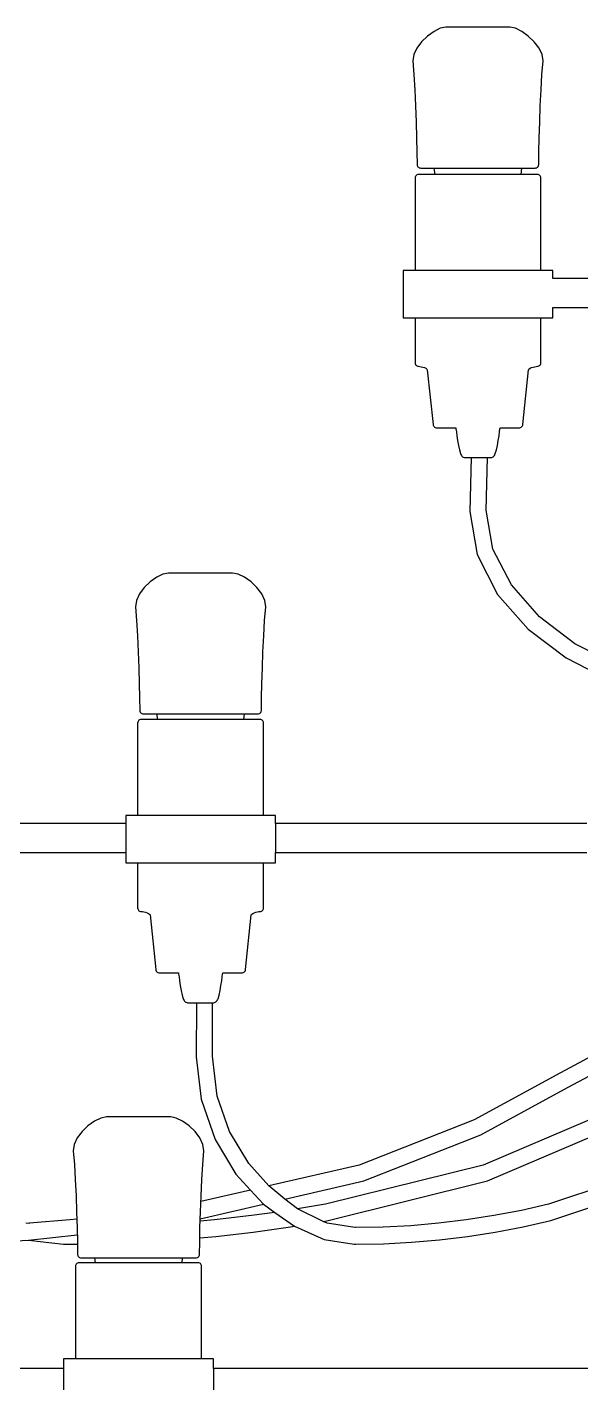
# Model space of a CAD drawing. Header units: millimetres. Extents: x 112 to 8820, y -2365 to 5002.
# Drawn here: x 3108.3 to 3225.1, y -683.1 to -396.8 of the extents above; entities that cross this region are included whole.
import ezdxf

# ---------------------------------------------------------------- set-up
doc = ezdxf.new("R2010")
doc.units = ezdxf.units.MM

# ---------------------------------------------------------------- blocks, each defined once
blk = doc.blocks.new('2097-50_EL_lateral')
for p, q in [((-22.432, -77.242), (-22.557, -77.363)), ((-22.296, -77.144), (-22.432, -77.242)), ((-22.163, -77.078), (-22.296, -77.144)), ((-22.045, -77.054), (-22.163, -77.078)), ((-22.013, -77.054), (-22.045, -77.054)), ((-21.941, -77.054), (-22.013, -77.054)), ((-21.833, -77.054), (-21.941, -77.054)), ((-21.695, -77.054), (-21.833, -77.054)), ((-21.538, -77.054), (-21.695, -77.054)), ((-21.369, -77.054), (-21.538, -77.054)), ((-21.201, -77.054), (-21.369, -77.054)), ((-21.043, -77.054), (-21.201, -77.054)), ((-20.906, -77.054), (-21.043, -77.054)), ((-20.798, -77.054), (-20.906, -77.054)), ((-20.726, -77.054), (-20.798, -77.054)), ((-20.694, -77.054), (-20.726, -77.054)), ((-20.576, -77.078), (-20.694, -77.054)), ((-20.442, -77.144), (-20.576, -77.078)), ((-20.307, -77.242), (-20.442, -77.144)), ((-20.182, -77.363), (-20.307, -77.242)), ((-22.659, -77.497), (-22.725, -77.635)), ((-22.557, -77.363), (-22.659, -77.497)), ((-20.08, -77.497), (-20.182, -77.363)), ((-20.014, -77.635), (-20.08, -77.497)), ((-22.725, -77.635), (-22.742, -77.768)), ((-22.742, -77.768), (-22.72, -78.057)), ((-20.019, -78.057), (-19.996, -77.768)), ((-19.996, -77.768), (-20.014, -77.635)), ((-22.72, -78.057), (-22.7, -78.377)), ((-20.038, -78.377), (-20.019, -78.057)), ((-22.7, -78.377), (-22.684, -78.716)), ((-20.054, -78.716), (-20.038, -78.377)), ((-22.684, -78.716), (-22.672, -79.058)), ((-20.067, -79.058), (-20.054, -78.716)), ((-22.672, -79.058), (-22.662, -79.388)), ((-20.077, -79.388), (-20.067, -79.058)), ((-22.662, -79.388), (-22.655, -79.692)), ((-20.083, -79.692), (-20.077, -79.388)), ((-22.655, -79.692), (-22.652, -79.956)), ((-20.087, -79.956), (-20.083, -79.692)), ((-22.652, -79.956), (-22.65, -79.973)), ((-22.65, -79.973), (-22.644, -79.989)), ((-22.644, -79.989), (-22.635, -80.002)), ((-22.635, -80.002), (-22.622, -80.014)), ((-22.622, -80.014), (-22.608, -80.022)), ((-22.608, -80.022), (-22.592, -80.027)), ((-22.592, -80.027), (-22.574, -80.029)), ((-22.574, -80.029), (-22.518, -80.029)), ((-22.518, -80.029), (-22.389, -80.029)), ((-22.389, -80.029), (-22.298, -80.029)), ((-22.298, -80.029), (-22.279, -80.163)), ((-22.298, -80.029), (-20.441, -80.029)), ((-20.46, -80.163), (-20.441, -80.029)), ((-20.441, -80.029), (-20.35, -80.029)), ((-20.35, -80.029), (-20.221, -80.029)), ((-20.221, -80.029), (-20.164, -80.029)), ((-20.164, -80.029), (-20.147, -80.027)), ((-20.147, -80.027), (-20.131, -80.022)), ((-20.131, -80.022), (-20.116, -80.014)), ((-20.116, -80.014), (-20.104, -80.002)), ((-20.104, -80.002), (-20.095, -79.989)), ((-20.095, -79.989), (-20.089, -79.973)), ((-20.089, -79.973), (-20.087, -79.956)), ((-22.695, -80.22), (-22.697, -80.237)), ((-22.697, -80.237), (-22.697, -82.19)), ((-22.69, -80.205), (-22.695, -80.22)), ((-22.681, -80.191), (-22.69, -80.205)), ((-22.669, -80.179), (-22.681, -80.191)), ((-22.656, -80.171), (-22.669, -80.179)), ((-22.64, -80.165), (-22.656, -80.171)), ((-22.623, -80.163), (-22.64, -80.165)), ((-22.596, -80.163), (-22.623, -80.163)), ((-22.515, -80.163), (-22.596, -80.163)), ((-22.384, -80.163), (-22.515, -80.163)), ((-22.208, -80.163), (-22.384, -80.163)), ((-21.996, -80.163), (-22.208, -80.163)), ((-21.757, -80.163), (-21.996, -80.163)), ((-21.5, -80.163), (-21.757, -80.163)), ((-21.238, -80.163), (-21.5, -80.163)), ((-20.982, -80.163), (-21.238, -80.163)), ((-20.743, -80.163), (-20.982, -80.163)), ((-20.531, -80.163), (-20.743, -80.163)), ((-20.355, -80.163), (-20.531, -80.163)), ((-20.224, -80.163), (-20.355, -80.163)), ((-20.143, -80.163), (-20.224, -80.163)), ((-20.116, -80.163), (-20.143, -80.163)), ((-20.099, -80.165), (-20.116, -80.163)), ((-20.083, -80.171), (-20.099, -80.165)), ((-20.069, -80.179), (-20.083, -80.171)), ((-20.058, -80.191), (-20.069, -80.179)), ((-20.049, -80.205), (-20.058, -80.191)), ((-20.044, -80.22), (-20.049, -80.205)), ((-20.042, -80.237), (-20.044, -80.22)), ((-20.042, -82.19), (-20.042, -80.237)), ((-22.914, -82.19), (-22.948, -82.19)), ((-22.948, -82.19), (-22.948, -83.19)), ((-22.812, -82.19), (-22.914, -82.19)), ((-22.647, -82.19), (-22.812, -82.19)), ((-22.426, -82.19), (-22.647, -82.19)), ((-22.159, -82.19), (-22.426, -82.19)), ((-21.857, -82.19), (-22.159, -82.19)), ((-21.534, -82.19), (-21.857, -82.19)), ((-21.204, -82.19), (-21.534, -82.19)), ((-20.881, -82.19), (-21.204, -82.19)), ((-20.58, -82.19), (-20.881, -82.19)), ((-20.313, -82.19), (-20.58, -82.19)), ((-20.092, -82.19), (-20.313, -82.19)), ((-19.927, -82.19), (-20.092, -82.19)), ((-19.825, -82.19), (-19.927, -82.19)), ((-19.79, -82.19), (-19.825, -82.19)), ((-19.79, -82.363), (-19.79, -82.19)), ((-18.879, -82.363), (-19.79, -82.363)), ((-19.79, -83.19), (-19.79, -82.972)), ((-19.79, -82.972), (-18.879, -82.972)), ((-22.948, -83.19), (-22.914, -83.19)), ((-22.914, -83.19), (-22.812, -83.19)), ((-22.812, -83.19), (-22.647, -83.19)), ((-22.697, -83.19), (-22.697, -84.142)), ((-22.647, -83.19), (-22.426, -83.19)), ((-22.426, -83.19), (-22.159, -83.19)), ((-22.159, -83.19), (-21.857, -83.19)), ((-21.857, -83.19), (-21.534, -83.19)), ((-21.534, -83.19), (-21.204, -83.19)), ((-21.204, -83.19), (-20.881, -83.19)), ((-20.881, -83.19), (-20.58, -83.19)), ((-20.58, -83.19), (-20.313, -83.19)), ((-20.313, -83.19), (-20.092, -83.19)), ((-20.092, -83.19), (-19.927, -83.19)), ((-20.042, -84.142), (-20.042, -83.19)), ((-19.927, -83.19), (-19.825, -83.19)), ((-19.825, -83.19), (-19.79, -83.19)), ((-22.697, -84.142), (-22.695, -84.159)), ((-22.695, -84.159), (-22.69, -84.175)), ((-20.049, -84.175), (-20.044, -84.159)), ((-20.044, -84.159), (-20.042, -84.142)), ((-22.69, -84.175), (-22.681, -84.189)), ((-22.681, -84.189), (-22.669, -84.2)), ((-22.669, -84.2), (-22.656, -84.209)), ((-22.656, -84.209), (-22.64, -84.215)), ((-22.64, -84.215), (-22.623, -84.216)), ((-22.623, -84.216), (-22.598, -84.218)), ((-22.598, -84.218), (-22.567, -84.224)), ((-22.567, -84.224), (-22.532, -84.232)), ((-22.532, -84.232), (-22.498, -84.244)), ((-22.498, -84.244), (-22.468, -84.257)), ((-22.468, -84.257), (-22.446, -84.273)), ((-22.446, -84.273), (-22.437, -84.29)), ((-22.437, -84.29), (-22.317, -85.442)), ((-20.422, -85.442), (-20.302, -84.29)), ((-20.302, -84.29), (-20.293, -84.273)), ((-20.293, -84.273), (-20.271, -84.257)), ((-20.271, -84.257), (-20.241, -84.244)), ((-20.241, -84.244), (-20.206, -84.232)), ((-20.206, -84.232), (-20.172, -84.224)), ((-20.172, -84.224), (-20.14, -84.218)), ((-20.14, -84.218), (-20.116, -84.216)), ((-20.116, -84.216), (-20.099, -84.215)), ((-20.099, -84.215), (-20.083, -84.209)), ((-20.083, -84.209), (-20.069, -84.2)), ((-20.069, -84.2), (-20.058, -84.189)), ((-20.058, -84.189), (-20.049, -84.175)), ((-22.317, -85.442), (-22.313, -85.46)), ((-22.313, -85.46), (-22.306, -85.475)), ((-22.306, -85.475), (-22.296, -85.489)), ((-22.296, -85.489), (-22.284, -85.5)), ((-22.284, -85.5), (-22.269, -85.509)), ((-22.269, -85.509), (-22.253, -85.514)), ((-22.253, -85.514), (-22.235, -85.516)), ((-22.235, -85.516), (-22.217, -85.516)), ((-22.217, -85.516), (-22.161, -85.516)), ((-22.161, -85.516), (-22.07, -85.516)), ((-22.07, -85.516), (-21.949, -85.516)), ((-21.949, -85.516), (-21.836, -85.516)), ((-21.836, -85.516), (-21.833, -85.538)), ((-21.833, -85.538), (-21.825, -85.597)), ((-20.913, -85.597), (-20.905, -85.538)), ((-20.905, -85.538), (-20.903, -85.516)), ((-20.903, -85.516), (-20.79, -85.516)), ((-20.79, -85.516), (-20.669, -85.516)), ((-20.669, -85.516), (-20.578, -85.516)), ((-20.578, -85.516), (-20.522, -85.516)), ((-20.522, -85.516), (-20.503, -85.516)), ((-20.503, -85.516), (-20.486, -85.514)), ((-20.486, -85.514), (-20.469, -85.509)), ((-20.469, -85.509), (-20.455, -85.5)), ((-20.455, -85.5), (-20.442, -85.489)), ((-20.442, -85.489), (-20.432, -85.475)), ((-20.432, -85.475), (-20.425, -85.46)), ((-20.425, -85.46), (-20.422, -85.442)), ((-21.825, -85.597), (-21.813, -85.682)), ((-21.813, -85.682), (-21.798, -85.782)), ((-21.798, -85.782), (-21.779, -85.885)), ((-20.96, -85.885), (-20.941, -85.782)), ((-20.941, -85.782), (-20.925, -85.682)), ((-20.925, -85.682), (-20.913, -85.597)), ((-21.779, -85.885), (-21.758, -85.981)), ((-21.758, -85.981), (-21.736, -86.059)), ((-21.736, -86.059), (-21.728, -86.078)), ((-21.728, -86.078), (-21.718, -86.096)), ((-21.718, -86.096), (-21.706, -86.112)), ((-21.706, -86.112), (-21.693, -86.125)), ((-21.693, -86.125), (-21.679, -86.135)), ((-21.679, -86.135), (-21.663, -86.141)), ((-21.663, -86.141), (-21.646, -86.144)), ((-21.646, -86.144), (-21.64, -86.144)), ((-21.64, -86.144), (-21.622, -86.144)), ((-21.622, -86.144), (-21.593, -86.144)), ((-21.593, -86.144), (-21.554, -86.144)), ((-21.554, -86.144), (-21.508, -86.144)), ((-21.515, -86.144), (-21.543, -87.281)), ((-21.508, -86.144), (-21.455, -86.144)), ((-21.455, -86.144), (-21.398, -86.144)), ((-21.398, -86.144), (-21.34, -86.144)), ((-21.34, -86.144), (-21.284, -86.144)), ((-21.284, -86.144), (-21.231, -86.144)), ((-21.231, -86.144), (-21.184, -86.144)), ((-21.193, -87.256), (-21.165, -86.144)), ((-21.184, -86.144), (-21.146, -86.144)), ((-21.146, -86.144), (-21.117, -86.144)), ((-21.117, -86.144), (-21.099, -86.144)), ((-21.099, -86.144), (-21.093, -86.144)), ((-21.093, -86.144), (-21.076, -86.141)), ((-21.076, -86.141), (-21.06, -86.135)), ((-21.06, -86.135), (-21.046, -86.125)), ((-21.046, -86.125), (-21.032, -86.112)), ((-21.032, -86.112), (-21.021, -86.096)), ((-21.021, -86.096), (-21.011, -86.078)), ((-21.011, -86.078), (-21.003, -86.059)), ((-21.003, -86.059), (-20.98, -85.981)), ((-20.98, -85.981), (-20.96, -85.885)), ((-21.543, -87.281), (-21.387, -88.192)), ((-21.052, -88.08), (-21.193, -87.256)), ((-20.663, -88.833), (-21.052, -88.08)), ((-21.387, -88.192), (-20.954, -89.032)), ((-28.146, -88.67), (-28.282, -88.768)), ((-28.013, -88.604), (-28.146, -88.67)), ((-27.894, -88.58), (-28.013, -88.604)), ((-27.863, -88.58), (-27.894, -88.58)), ((-27.79, -88.58), (-27.863, -88.58)), ((-27.682, -88.58), (-27.79, -88.58)), ((-27.545, -88.58), (-27.682, -88.58)), ((-27.387, -88.58), (-27.545, -88.58)), ((-27.219, -88.58), (-27.387, -88.58)), ((-27.051, -88.58), (-27.219, -88.58)), ((-26.893, -88.58), (-27.051, -88.58)), ((-26.756, -88.58), (-26.893, -88.58)), ((-26.648, -88.58), (-26.756, -88.58)), ((-26.576, -88.58), (-26.648, -88.58)), ((-26.544, -88.58), (-26.576, -88.58)), ((-26.426, -88.604), (-26.544, -88.58)), ((-26.292, -88.67), (-26.426, -88.604)), ((-26.156, -88.768), (-26.292, -88.67)), ((-28.509, -89.023), (-28.575, -89.162)), ((-28.407, -88.889), (-28.509, -89.023)), ((-28.282, -88.768), (-28.407, -88.889)), ((-26.031, -88.889), (-26.156, -88.768)), ((-25.929, -89.023), (-26.031, -88.889)), ((-25.863, -89.162), (-25.929, -89.023)), ((-20.07, -89.507), (-20.663, -88.833)), ((-28.575, -89.162), (-28.592, -89.294)), ((-28.592, -89.294), (-28.57, -89.583)), ((-25.869, -89.583), (-25.846, -89.294)), ((-25.846, -89.294), (-25.863, -89.162)), ((-20.954, -89.032), (-20.31, -89.764)), ((-28.57, -89.583), (-28.55, -89.903)), ((-25.888, -89.903), (-25.869, -89.583)), ((-19.323, -90.073), (-20.07, -89.507)), ((-20.31, -89.764), (-19.51, -90.371)), ((-28.55, -89.903), (-28.534, -90.242)), ((-25.904, -90.242), (-25.888, -89.903)), ((-18.476, -90.506), (-19.323, -90.073)), ((-28.534, -90.242), (-28.521, -90.584)), ((-25.917, -90.584), (-25.904, -90.242)), ((-19.51, -90.371), (-18.609, -90.832)), ((-28.521, -90.584), (-28.512, -90.914)), ((-25.927, -90.914), (-25.917, -90.584)), ((-28.512, -90.914), (-28.505, -91.218)), ((-25.933, -91.218), (-25.927, -90.914)), ((-28.505, -91.218), (-28.502, -91.482)), ((-25.937, -91.482), (-25.933, -91.218)), ((-28.502, -91.482), (-28.499, -91.499)), ((-28.499, -91.499), (-28.494, -91.515)), ((-28.494, -91.515), (-28.484, -91.528)), ((-28.484, -91.528), (-28.472, -91.54)), ((-28.472, -91.54), (-28.458, -91.548)), ((-28.458, -91.548), (-28.442, -91.553)), ((-28.442, -91.553), (-28.424, -91.555)), ((-28.424, -91.555), (-28.367, -91.555)), ((-28.367, -91.555), (-28.238, -91.555)), ((-28.238, -91.555), (-28.147, -91.555)), ((-28.147, -91.555), (-28.131, -91.673)), ((-28.147, -91.555), (-26.291, -91.555)), ((-26.307, -91.673), (-26.291, -91.555)), ((-26.291, -91.555), (-26.2, -91.555)), ((-26.2, -91.555), (-26.071, -91.555)), ((-26.071, -91.555), (-26.014, -91.555)), ((-26.014, -91.555), (-25.997, -91.553)), ((-25.997, -91.553), (-25.98, -91.548)), ((-25.98, -91.548), (-25.966, -91.54)), ((-25.966, -91.54), (-25.954, -91.528)), ((-25.954, -91.528), (-25.945, -91.515)), ((-25.945, -91.515), (-25.939, -91.499)), ((-25.939, -91.499), (-25.937, -91.482)), ((-28.545, -91.73), (-28.547, -91.747)), ((-28.547, -91.747), (-28.547, -93.7)), ((-28.539, -91.714), (-28.545, -91.73)), ((-28.53, -91.7), (-28.539, -91.714)), ((-28.519, -91.689), (-28.53, -91.7)), ((-28.505, -91.68), (-28.519, -91.689)), ((-28.49, -91.675), (-28.505, -91.68)), ((-28.473, -91.673), (-28.49, -91.675)), ((-28.445, -91.673), (-28.473, -91.673)), ((-28.364, -91.673), (-28.445, -91.673)), ((-28.233, -91.673), (-28.364, -91.673)), ((-28.058, -91.673), (-28.233, -91.673)), ((-27.846, -91.673), (-28.058, -91.673)), ((-27.606, -91.673), (-27.846, -91.673)), ((-27.35, -91.673), (-27.606, -91.673)), ((-27.088, -91.673), (-27.35, -91.673)), ((-26.832, -91.673), (-27.088, -91.673)), ((-26.592, -91.673), (-26.832, -91.673)), ((-26.38, -91.673), (-26.592, -91.673)), ((-26.205, -91.673), (-26.38, -91.673)), ((-26.074, -91.673), (-26.205, -91.673)), ((-25.993, -91.673), (-26.074, -91.673)), ((-25.965, -91.673), (-25.993, -91.673)), ((-25.949, -91.675), (-25.965, -91.673)), ((-25.933, -91.68), (-25.949, -91.675)), ((-25.919, -91.689), (-25.933, -91.68)), ((-25.908, -91.7), (-25.919, -91.689)), ((-25.899, -91.714), (-25.908, -91.7)), ((-25.893, -91.73), (-25.899, -91.714)), ((-25.891, -91.747), (-25.893, -91.73)), ((-25.891, -93.7), (-25.891, -91.747)), ((-28.798, -93.869), (-32.691, -93.869)), ((-28.764, -93.7), (-28.798, -93.7)), ((-28.798, -93.7), (-28.798, -93.869)), ((-28.798, -93.869), (-28.798, -94.478)), ((-28.662, -93.7), (-28.764, -93.7)), ((-28.497, -93.7), (-28.662, -93.7)), ((-28.276, -93.7), (-28.497, -93.7)), ((-28.009, -93.7), (-28.276, -93.7)), ((-27.707, -93.7), (-28.009, -93.7)), ((-27.384, -93.7), (-27.707, -93.7)), ((-27.054, -93.7), (-27.384, -93.7)), ((-26.731, -93.7), (-27.054, -93.7)), ((-26.43, -93.7), (-26.731, -93.7)), ((-26.163, -93.7), (-26.43, -93.7)), ((-25.942, -93.7), (-26.163, -93.7)), ((-25.777, -93.7), (-25.942, -93.7)), ((-25.675, -93.7), (-25.777, -93.7)), ((-25.64, -93.7), (-25.675, -93.7)), ((-25.64, -93.869), (-25.64, -93.7)), ((-19.074, -93.869), (-25.64, -93.869)), ((-25.64, -93.869), (-25.64, -94.478)), ((-32.691, -94.478), (-28.798, -94.478)), ((-28.798, -94.478), (-28.798, -94.7)), ((-28.798, -94.7), (-28.764, -94.7)), ((-28.764, -94.7), (-28.662, -94.7)), ((-28.662, -94.7), (-28.497, -94.7)), ((-28.547, -94.7), (-28.547, -95.652)), ((-28.497, -94.7), (-28.276, -94.7)), ((-28.276, -94.7), (-28.009, -94.7)), ((-28.009, -94.7), (-27.707, -94.7)), ((-27.707, -94.7), (-27.384, -94.7)), ((-27.384, -94.7), (-27.054, -94.7)), ((-27.054, -94.7), (-26.731, -94.7)), ((-26.731, -94.7), (-26.43, -94.7)), ((-26.43, -94.7), (-26.163, -94.7)), ((-26.163, -94.7), (-25.942, -94.7)), ((-25.942, -94.7), (-25.777, -94.7)), ((-25.891, -95.652), (-25.891, -94.7)), ((-25.777, -94.7), (-25.675, -94.7)), ((-25.675, -94.7), (-25.64, -94.7)), ((-25.64, -94.7), (-25.64, -94.478)), ((-25.64, -94.478), (-19.074, -94.478)), ((-28.547, -95.652), (-28.545, -95.669)), ((-28.545, -95.669), (-28.539, -95.684)), ((-28.539, -95.684), (-28.53, -95.698)), ((-28.53, -95.698), (-28.519, -95.71)), ((-28.519, -95.71), (-28.505, -95.718)), ((-28.505, -95.718), (-28.49, -95.724)), ((-28.49, -95.724), (-28.473, -95.726)), ((-28.473, -95.726), (-28.448, -95.728)), ((-28.448, -95.728), (-28.417, -95.733)), ((-28.417, -95.733), (-28.382, -95.742)), ((-28.382, -95.742), (-28.348, -95.753)), ((-28.348, -95.753), (-28.318, -95.767)), ((-28.318, -95.767), (-28.296, -95.782)), ((-28.296, -95.782), (-28.286, -95.799)), ((-28.286, -95.799), (-28.167, -96.952)), ((-26.271, -96.952), (-26.152, -95.799)), ((-26.152, -95.799), (-26.142, -95.782)), ((-26.142, -95.782), (-26.121, -95.767)), ((-26.121, -95.767), (-26.09, -95.753)), ((-26.09, -95.753), (-26.056, -95.742)), ((-26.056, -95.742), (-26.021, -95.733)), ((-26.021, -95.733), (-25.99, -95.728)), ((-25.99, -95.728), (-25.965, -95.726)), ((-25.965, -95.726), (-25.949, -95.724)), ((-25.949, -95.724), (-25.933, -95.718)), ((-25.933, -95.718), (-25.919, -95.71)), ((-25.919, -95.71), (-25.908, -95.698)), ((-25.908, -95.698), (-25.899, -95.684)), ((-25.899, -95.684), (-25.893, -95.669)), ((-25.893, -95.669), (-25.891, -95.652)), ((-28.167, -96.952), (-28.163, -96.969)), ((-28.163, -96.969), (-28.156, -96.985)), ((-28.156, -96.985), (-28.146, -96.998)), ((-28.146, -96.998), (-28.134, -97.01)), ((-28.134, -97.01), (-28.119, -97.018)), ((-28.119, -97.018), (-28.103, -97.024)), ((-28.103, -97.024), (-28.085, -97.025)), ((-28.085, -97.025), (-28.066, -97.025)), ((-28.066, -97.025), (-28.01, -97.025)), ((-28.01, -97.025), (-27.92, -97.025)), ((-27.92, -97.025), (-27.799, -97.025)), ((-27.799, -97.025), (-27.686, -97.025)), ((-27.686, -97.025), (-27.683, -97.048)), ((-26.755, -97.048), (-26.752, -97.025)), ((-26.752, -97.025), (-26.64, -97.025)), ((-26.64, -97.025), (-26.518, -97.025)), ((-26.518, -97.025), (-26.428, -97.025)), ((-26.428, -97.025), (-26.372, -97.025)), ((-26.372, -97.025), (-26.353, -97.025)), ((-26.353, -97.025), (-26.335, -97.024)), ((-26.335, -97.024), (-26.319, -97.018)), ((-26.319, -97.018), (-26.305, -97.01)), ((-26.305, -97.01), (-26.292, -96.998)), ((-26.292, -96.998), (-26.282, -96.985)), ((-26.282, -96.985), (-26.275, -96.969)), ((-26.275, -96.969), (-26.271, -96.952)), ((-27.683, -97.048), (-27.675, -97.107)), ((-27.675, -97.107), (-27.663, -97.191)), ((-27.663, -97.191), (-27.647, -97.291)), ((-27.647, -97.291), (-27.629, -97.394)), ((-26.809, -97.394), (-26.791, -97.291)), ((-26.791, -97.291), (-26.775, -97.191)), ((-26.775, -97.191), (-26.763, -97.107)), ((-26.763, -97.107), (-26.755, -97.048)), ((-27.629, -97.394), (-27.608, -97.49)), ((-27.608, -97.49), (-27.586, -97.568)), ((-27.586, -97.568), (-27.578, -97.588)), ((-27.578, -97.588), (-27.568, -97.605)), ((-27.568, -97.605), (-27.556, -97.621)), ((-26.882, -97.621), (-26.87, -97.605)), ((-26.87, -97.605), (-26.86, -97.588)), ((-26.86, -97.588), (-26.852, -97.568)), ((-26.852, -97.568), (-26.83, -97.49)), ((-26.83, -97.49), (-26.809, -97.394)), ((-27.556, -97.621), (-27.543, -97.634)), ((-27.543, -97.634), (-27.528, -97.644)), ((-27.528, -97.644), (-27.512, -97.651)), ((-27.512, -97.651), (-27.496, -97.653)), ((-27.496, -97.653), (-27.489, -97.653)), ((-27.489, -97.653), (-27.472, -97.653)), ((-27.472, -97.653), (-27.443, -97.653)), ((-27.443, -97.653), (-27.404, -97.653)), ((-27.404, -97.653), (-27.357, -97.653)), ((-27.357, -97.653), (-27.305, -97.653)), ((-27.308, -97.653), (-27.314, -98.799)), ((-27.305, -97.653), (-27.248, -97.653)), ((-27.248, -97.653), (-27.19, -97.653)), ((-27.19, -97.653), (-27.134, -97.653)), ((-27.134, -97.653), (-27.081, -97.653)), ((-27.081, -97.653), (-27.034, -97.653)), ((-27.034, -97.653), (-26.995, -97.653)), ((-26.995, -97.653), (-26.967, -97.653)), ((-26.972, -98.784), (-26.966, -97.653)), ((-26.967, -97.653), (-26.949, -97.653)), ((-26.949, -97.653), (-26.943, -97.653)), ((-26.943, -97.653), (-26.926, -97.651)), ((-26.926, -97.651), (-26.91, -97.644)), ((-26.91, -97.644), (-26.895, -97.634)), ((-26.895, -97.634), (-26.882, -97.621)), ((-17.851, -98.18), (-19.629, -99.13)), ((-19.466, -99.439), (-17.787, -98.541)), ((-27.314, -98.799), (-27.21, -99.688)), ((-26.873, -99.625), (-26.972, -98.784)), ((-19.629, -99.13), (-21.451, -100.126)), ((-21.307, -100.444), (-19.466, -99.439)), ((-27.21, -99.688), (-27.204, -99.708)), ((-27.204, -99.708), (-26.91, -100.542)), ((-26.611, -100.369), (-26.873, -99.625)), ((-29.459, -100.155), (-29.595, -100.253)), ((-29.326, -100.089), (-29.459, -100.155)), ((-29.207, -100.065), (-29.326, -100.089)), ((-29.176, -100.065), (-29.207, -100.065)), ((-29.103, -100.065), (-29.176, -100.065)), ((-28.995, -100.065), (-29.103, -100.065)), ((-28.858, -100.065), (-28.995, -100.065)), ((-28.7, -100.065), (-28.858, -100.065)), ((-28.532, -100.065), (-28.7, -100.065)), ((-28.364, -100.065), (-28.532, -100.065)), ((-28.206, -100.065), (-28.364, -100.065)), ((-28.069, -100.065), (-28.206, -100.065)), ((-27.961, -100.065), (-28.069, -100.065)), ((-27.888, -100.065), (-27.961, -100.065)), ((-27.857, -100.065), (-27.888, -100.065)), ((-27.85, -100.065), (-27.857, -100.065)), ((-27.732, -100.089), (-27.85, -100.065)), ((-27.598, -100.155), (-27.732, -100.089)), ((-27.463, -100.253), (-27.598, -100.155)), ((-21.451, -100.126), (-23.874, -101.08)), ((-19.019, -100.126), (-21.258, -101.08)), ((-29.72, -100.374), (-29.822, -100.508)), ((-29.595, -100.253), (-29.72, -100.374)), ((-27.337, -100.374), (-27.463, -100.253)), ((-27.236, -100.508), (-27.337, -100.374)), ((-26.205, -101.046), (-26.611, -100.369)), ((-23.773, -101.416), (-21.307, -100.444)), ((-21.166, -101.416), (-18.887, -100.444)), ((-29.888, -100.647), (-29.905, -100.78)), ((-29.822, -100.508), (-29.888, -100.647)), ((-27.17, -100.647), (-27.236, -100.508)), ((-27.152, -100.78), (-27.17, -100.647)), ((-26.91, -100.542), (-26.473, -101.271)), ((-29.905, -100.78), (-29.882, -101.068)), ((-27.175, -101.068), (-27.152, -100.78)), ((-25.78, -101.52), (-26.205, -101.046)), ((-29.882, -101.068), (-29.863, -101.389)), ((-27.194, -101.389), (-27.175, -101.068)), ((-26.473, -101.271), (-26.169, -101.61)), ((-23.874, -101.08), (-25.78, -101.52)), ((-21.258, -101.08), (-24.588, -101.908)), ((-17.45, -101.095), (-19.878, -101.908)), ((-29.863, -101.389), (-29.847, -101.727)), ((-26.169, -101.61), (-27.215, -101.851)), ((-27.21, -101.727), (-27.194, -101.389)), ((-26.169, -101.61), (-25.891, -101.905)), ((-25.446, -101.802), (-25.78, -101.52)), ((-25.446, -101.802), (-23.773, -101.416)), ((-24.53, -102.252), (-21.166, -101.416)), ((-19.832, -102.252), (-17.333, -101.416)), ((-29.847, -101.727), (-29.834, -102.069)), ((-27.227, -102.213), (-25.891, -101.905)), ((-27.223, -102.069), (-27.21, -101.727)), ((-25.891, -101.905), (-25.657, -102.08)), ((-25.174, -102.006), (-25.446, -101.802)), ((-24.588, -101.908), (-25.174, -102.006)), ((-19.878, -101.908), (-20.454, -102.038)), ((-29.834, -102.069), (-29.825, -102.399)), ((-27.233, -102.399), (-27.223, -102.069)), ((-26.145, -102.149), (-26.928, -102.24)), ((-25.657, -102.08), (-26.145, -102.149)), ((-25.657, -102.08), (-25.238, -102.371)), ((-24.634, -102.27), (-25.174, -102.006)), ((-21.034, -102.149), (-21.615, -102.24)), ((-20.454, -102.038), (-21.034, -102.149)), ((-30.844, -102.312), (-30.904, -102.305)), ((-30.826, -102.311), (-30.844, -102.312)), ((-29.981, -102.24), (-30.826, -102.311)), ((-29.83, -102.224), (-29.981, -102.24)), ((-29.825, -102.399), (-29.818, -102.703)), ((-27.239, -102.703), (-27.233, -102.399)), ((-26.928, -102.24), (-27.229, -102.267)), ((-26.109, -102.497), (-25.32, -102.385)), ((-25.32, -102.385), (-25.238, -102.371)), ((-25.238, -102.371), (-24.676, -102.627)), ((-24.634, -102.27), (-24.53, -102.252)), ((-24.55, -102.308), (-24.634, -102.27)), ((-23.966, -102.402), (-24.55, -102.308)), ((-23.953, -102.402), (-23.966, -102.402)), ((-23.367, -102.392), (-23.953, -102.402)), ((-22.782, -102.362), (-23.367, -102.392)), ((-22.198, -102.311), (-22.782, -102.362)), ((-21.615, -102.24), (-22.198, -102.311)), ((-21.004, -102.497), (-20.419, -102.385)), ((-20.419, -102.385), (-19.832, -102.252)), ((-31.657, -102.711), (-30.853, -102.663)), ((-30.853, -102.663), (-29.821, -102.551)), ((-30.853, -102.663), (-30.113, -102.752)), ((-30.113, -102.752), (-30.075, -102.752)), ((-30.075, -102.752), (-29.817, -102.749)), ((-29.818, -102.703), (-29.815, -102.967)), ((-27.243, -102.967), (-27.239, -102.703)), ((-27.238, -102.619), (-26.9, -102.589)), ((-26.9, -102.589), (-26.109, -102.497)), ((-24.676, -102.627), (-24.615, -102.649)), ((-24.615, -102.649), (-23.977, -102.752)), ((-23.977, -102.752), (-23.949, -102.752)), ((-23.949, -102.752), (-23.359, -102.742)), ((-23.359, -102.742), (-22.769, -102.711)), ((-22.769, -102.711), (-22.18, -102.66)), ((-22.18, -102.66), (-21.591, -102.589)), ((-21.591, -102.589), (-21.004, -102.497)), ((-29.815, -102.967), (-29.812, -102.984)), ((-29.812, -102.984), (-29.806, -103)), ((-29.806, -103), (-29.797, -103.014)), ((-29.797, -103.014), (-29.785, -103.025)), ((-29.785, -103.025), (-29.771, -103.033)), ((-29.771, -103.033), (-29.754, -103.038)), ((-29.754, -103.038), (-29.737, -103.04)), ((-29.737, -103.04), (-29.68, -103.04)), ((-29.68, -103.04), (-29.551, -103.04)), ((-29.551, -103.04), (-29.46, -103.04)), ((-29.46, -103.04), (-29.446, -103.145)), ((-29.46, -103.04), (-27.597, -103.04)), ((-27.612, -103.145), (-27.597, -103.04)), ((-27.597, -103.04), (-27.513, -103.04)), ((-27.513, -103.04), (-27.384, -103.04)), ((-27.384, -103.04), (-27.327, -103.04)), ((-27.327, -103.04), (-27.32, -103.04)), ((-27.32, -103.04), (-27.303, -103.038)), ((-27.303, -103.038), (-27.287, -103.033)), ((-27.287, -103.033), (-27.272, -103.025)), ((-27.272, -103.025), (-27.26, -103.014)), ((-27.26, -103.014), (-27.251, -103)), ((-27.251, -103), (-27.245, -102.984)), ((-27.245, -102.984), (-27.243, -102.967)), ((-29.858, -103.202), (-29.86, -103.219)), ((-29.86, -103.219), (-29.86, -105.172)), ((-29.852, -103.187), (-29.858, -103.202)), ((-29.843, -103.173), (-29.852, -103.187)), ((-29.832, -103.162), (-29.843, -103.173)), ((-29.818, -103.153), (-29.832, -103.162)), ((-29.803, -103.147), (-29.818, -103.153)), ((-29.786, -103.145), (-29.803, -103.147)), ((-29.758, -103.145), (-29.786, -103.145)), ((-29.677, -103.145), (-29.758, -103.145)), ((-29.546, -103.145), (-29.677, -103.145)), ((-29.371, -103.145), (-29.546, -103.145)), ((-29.159, -103.145), (-29.371, -103.145)), ((-28.919, -103.145), (-29.159, -103.145)), ((-28.663, -103.145), (-28.919, -103.145)), ((-28.401, -103.145), (-28.663, -103.145)), ((-28.145, -103.145), (-28.401, -103.145)), ((-27.905, -103.145), (-28.145, -103.145)), ((-27.693, -103.145), (-27.905, -103.145)), ((-27.518, -103.145), (-27.693, -103.145)), ((-27.387, -103.145), (-27.518, -103.145)), ((-27.306, -103.145), (-27.387, -103.145)), ((-27.278, -103.145), (-27.306, -103.145)), ((-27.272, -103.145), (-27.278, -103.145)), ((-27.255, -103.147), (-27.272, -103.145)), ((-27.239, -103.153), (-27.255, -103.147)), ((-27.225, -103.162), (-27.239, -103.153)), ((-27.214, -103.173), (-27.225, -103.162)), ((-27.205, -103.187), (-27.214, -103.173)), ((-27.2, -103.202), (-27.205, -103.187)), ((-27.198, -103.219), (-27.2, -103.202)), ((-27.198, -105.172), (-27.198, -103.219)), ((-30.077, -105.172), (-30.111, -105.172)), ((-30.111, -105.172), (-30.111, -105.376)), ((-29.975, -105.172), (-30.077, -105.172)), ((-29.809, -105.172), (-29.975, -105.172)), ((-29.589, -105.172), (-29.809, -105.172)), ((-29.321, -105.172), (-29.589, -105.172)), ((-29.02, -105.172), (-29.321, -105.172)), ((-28.697, -105.172), (-29.02, -105.172)), ((-28.367, -105.172), (-28.697, -105.172)), ((-28.044, -105.172), (-28.367, -105.172)), ((-27.742, -105.172), (-28.044, -105.172)), ((-27.475, -105.172), (-27.742, -105.172)), ((-27.254, -105.172), (-27.475, -105.172)), ((-27.089, -105.172), (-27.254, -105.172)), ((-26.987, -105.172), (-27.089, -105.172)), ((-26.953, -105.172), (-26.987, -105.172)), ((-26.946, -105.172), (-26.953, -105.172)), ((-26.946, -105.376), (-26.946, -105.172)), ((-30.111, -105.376), (-44.53, -105.376)), ((-30.111, -105.376), (-30.111, -105.985)), ((-1.667, -105.376), (-26.946, -105.376)), ((-26.946, -105.376), (-26.946, -105.985))]:
    blk.add_line(p, q)

msp = doc.modelspace()

# ---------------------------------------------------------------- block references
at = {"color": 1, "xscale": 10, "yscale": 10, "zscale": 10}
msp.add_blockref('2097-50_EL_lateral', (3417.13, 373.69), dxfattribs=at)

doc.saveas('drawing.dxf')
